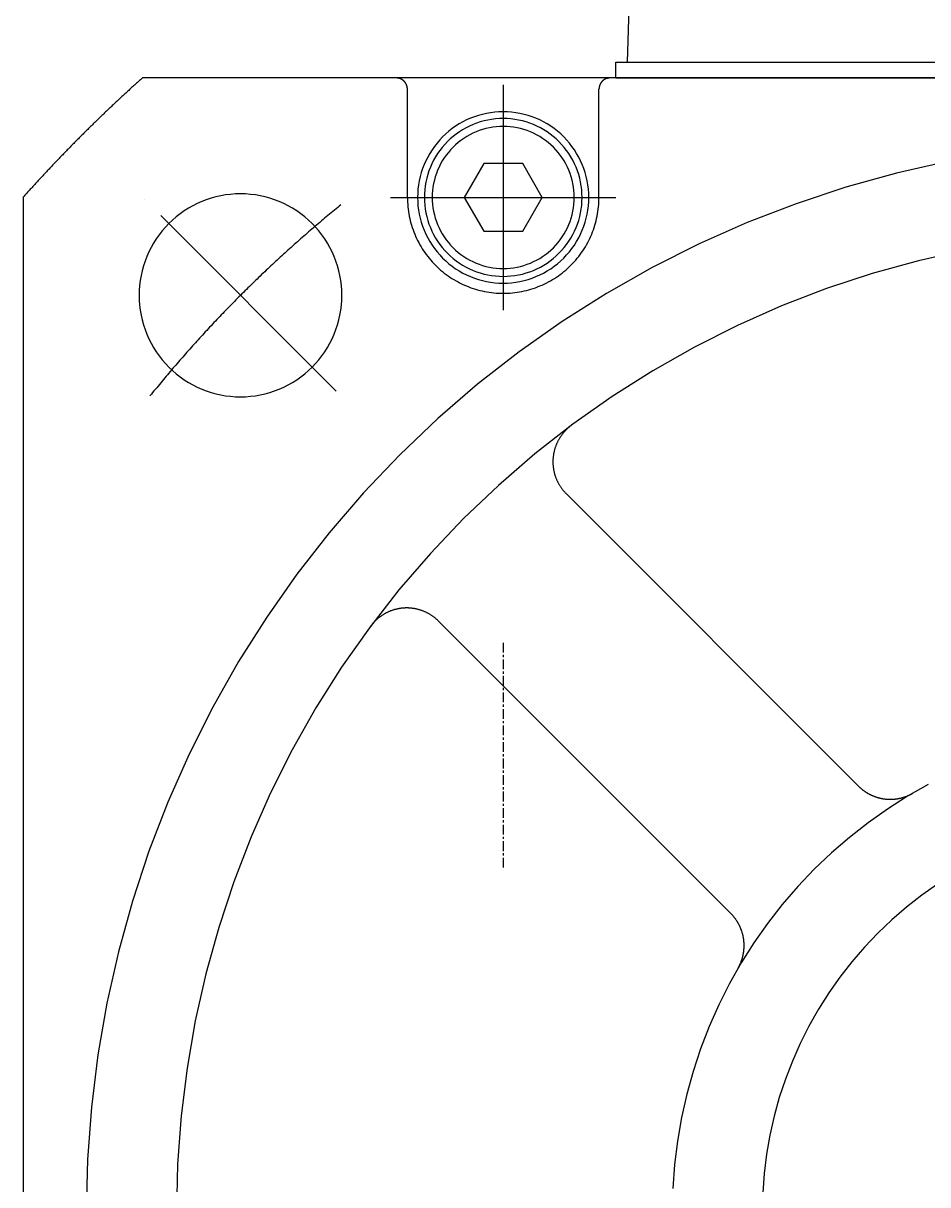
# Model space of a CAD drawing. Extents: x 0 to 632, y 0 to 332.
# Drawn here: x 529 to 569.2, y 227.7 to 279.2 of the extents above; entities that cross this region are included whole.
import ezdxf

# ---------------------------------------------------------------- set-up
doc = ezdxf.new("R2010")
doc.units = 0
doc.linetypes.add('DASH_CENTER', pattern=[14, 11, -1, 1, -1])
doc.layers.get('0').update_dxf_attribs({"linetype": 'CONTINUOUS'})

# ---------------------------------------------------------------- blocks, each defined once
blk = doc.blocks.new('TOP', base_point=(-57215.3, 16665.6))
at = {"color": 1, "linetype": 'DASH_CENTER'}
for p, q in [((-21952.1, 16121), (-21952.1, 17679.6)), ((-22688.7, 16324.5), (-22688.7, 16070.5))]:
    blk.add_line(p, q, dxfattribs=at)

msp = doc.modelspace()

# ---------------------------------------------------------------- linework, layer by layer
at = {"color": 7, "linetype": 'CONTINUOUS'}
for p, q in [((556.79, 310.303), (555.833, 277.482)), ((555.328, 277.482), (579.333, 277.482)), ((555.328, 276.782), (555.328, 277.482)), ((624.345, 276.782), (534.32, 276.782)), ((555.328, 276.782), (603.337, 276.782)), ((546.083, 271.482), (546.083, 276.282)), ((554.583, 271.482), (554.583, 276.282)), ((549.467, 272.982), (548.601, 271.482)), ((551.199, 272.982), (549.467, 272.982)), ((552.065, 271.482), (551.199, 272.982)), ((529.033, 271.495), (529.033, 181.469)), ((548.601, 271.482), (549.467, 269.982)), ((551.199, 269.982), (552.065, 271.482)), ((549.467, 269.982), (551.199, 269.982)), ((553.124, 258.347), (566.095, 245.376)), ((547.468, 252.69), (560.438, 239.72))]:
    msp.add_line(p, q, dxfattribs=at)
at = {"color": 1, "linetype": 'DASH_CENTER'}
for p, q in [((550.333, 276.482), (550.333, 266.482)), ((545.333, 271.482), (555.333, 271.482)), ((542.917, 262.898), (534.431, 271.383))]:
    msp.add_line(p, q, dxfattribs=at)
at = {"color": 7, "linetype": 'CONTINUOUS'}
for points in [[(534.32, 276.782, 0), (534.276, 276.743, 0), (534.233, 276.704, 0), (534.189, 276.665, 0), (534.146, 276.626, 0), (534.102, 276.586, 0), (534.059, 276.547, 0), (534.016, 276.508, 0), (533.972, 276.469, 0), (533.929, 276.429, 0), (533.886, 276.39, 0), (533.843, 276.351, 0), (533.8, 276.311, 0), (533.756, 276.272, 0), (533.713, 276.232, 0), (533.67, 276.193, 0), (533.627, 276.153, 0), (533.584, 276.114, 0), (533.541, 276.074, 0), (533.498, 276.034, 0), (533.455, 275.995, 0), (533.413, 275.955, 0), (533.37, 275.915, 0), (533.327, 275.875, 0), (533.284, 275.836, 0), (533.242, 275.796, 0), (533.199, 275.756, 0), (533.156, 275.716, 0), (533.114, 275.676, 0), (533.071, 275.636, 0), (533.028, 275.596, 0), (532.986, 275.556, 0), (532.943, 275.515, 0), (532.901, 275.475, 0), (532.859, 275.435, 0), (532.816, 275.395, 0), (532.774, 275.354, 0), (532.732, 275.314, 0), (532.689, 275.274, 0), (532.647, 275.233, 0), (532.605, 275.193, 0), (532.563, 275.152, 0), (532.521, 275.112, 0), (532.479, 275.071, 0), (532.437, 275.031, 0), (532.395, 274.99, 0), (532.353, 274.95, 0), (532.311, 274.909, 0), (532.269, 274.868, 0), (532.227, 274.827, 0), (532.185, 274.787, 0), (532.143, 274.746, 0), (532.101, 274.705, 0), (532.06, 274.664, 0), (532.018, 274.623, 0), (531.976, 274.582, 0), (531.935, 274.541, 0), (531.893, 274.5, 0), (531.851, 274.459, 0), (531.81, 274.418, 0), (531.768, 274.376, 0), (531.727, 274.335, 0), (531.686, 274.294, 0), (531.644, 274.253, 0), (531.603, 274.211, 0), (531.562, 274.17, 0), (531.52, 274.129, 0), (531.479, 274.087, 0), (531.438, 274.046, 0), (531.397, 274.004, 0), (531.356, 273.963, 0), (531.314, 273.921, 0), (531.273, 273.88, 0), (531.232, 273.838, 0), (531.191, 273.796, 0), (531.15, 273.755, 0), (531.11, 273.713, 0), (531.069, 273.671, 0), (531.028, 273.629, 0), (530.987, 273.588, 0), (530.946, 273.546, 0), (530.906, 273.504, 0), (530.865, 273.462, 0), (530.824, 273.42, 0), (530.784, 273.378, 0), (530.743, 273.336, 0), (530.702, 273.294, 0), (530.662, 273.252, 0), (530.621, 273.209, 0), (530.581, 273.167, 0), (530.541, 273.125, 0), (530.5, 273.083, 0), (530.46, 273.04, 0), (530.42, 272.998, 0), (530.379, 272.956, 0), (530.339, 272.913, 0), (530.299, 272.871, 0), (530.259, 272.828, 0), (530.219, 272.786, 0), (530.179, 272.743, 0), (530.139, 272.701, 0), (530.099, 272.658, 0), (530.059, 272.615, 0), (530.019, 272.573, 0), (529.979, 272.53, 0), (529.939, 272.487, 0), (529.899, 272.445, 0), (529.859, 272.402, 0), (529.82, 272.359, 0), (529.78, 272.316, 0), (529.74, 272.273, 0), (529.701, 272.23, 0), (529.661, 272.187, 0), (529.621, 272.144, 0), (529.582, 272.101, 0), (529.542, 272.058, 0), (529.503, 272.015, 0), (529.464, 271.972, 0), (529.424, 271.928, 0), (529.385, 271.885, 0), (529.346, 271.842, 0), (529.306, 271.799, 0), (529.267, 271.755, 0), (529.228, 271.712, 0), (529.189, 271.669, 0), (529.15, 271.625, 0), (529.111, 271.582, 0), (529.072, 271.538, 0), (529.033, 271.495, 0)], [(546.083, 276.282, 0), (546.083, 276.288, 0), (546.082, 276.294, 0), (546.082, 276.3, 0), (546.082, 276.306, 0), (546.082, 276.312, 0), (546.081, 276.319, 0), (546.081, 276.325, 0), (546.08, 276.331, 0), (546.08, 276.337, 0), (546.079, 276.343, 0), (546.078, 276.349, 0), (546.077, 276.355, 0), (546.076, 276.361, 0), (546.075, 276.367, 0), (546.074, 276.373, 0), (546.073, 276.379, 0), (546.072, 276.385, 0), (546.07, 276.391, 0), (546.069, 276.397, 0), (546.068, 276.403, 0), (546.066, 276.409, 0), (546.064, 276.415, 0), (546.063, 276.421, 0), (546.061, 276.427, 0), (546.059, 276.433, 0), (546.057, 276.439, 0), (546.055, 276.444, 0), (546.053, 276.45, 0), (546.051, 276.456, 0), (546.049, 276.462, 0), (546.047, 276.467, 0), (546.045, 276.473, 0), (546.042, 276.479, 0), (546.04, 276.484, 0), (546.037, 276.49, 0), (546.035, 276.496, 0), (546.032, 276.501, 0), (546.029, 276.507, 0), (546.026, 276.512, 0), (546.024, 276.517, 0), (546.021, 276.523, 0), (546.018, 276.528, 0), (546.015, 276.534, 0), (546.011, 276.539, 0), (546.008, 276.544, 0), (546.005, 276.549, 0), (546.002, 276.554, 0), (545.998, 276.56, 0), (545.995, 276.565, 0), (545.991, 276.57, 0), (545.988, 276.575, 0), (545.984, 276.58, 0), (545.981, 276.585, 0), (545.977, 276.589, 0), (545.973, 276.594, 0), (545.969, 276.599, 0), (545.965, 276.604, 0), (545.961, 276.608, 0), (545.957, 276.613, 0), (545.953, 276.618, 0), (545.949, 276.622, 0), (545.945, 276.627, 0), (545.94, 276.631, 0), (545.936, 276.635, 0), (545.932, 276.64, 0), (545.927, 276.644, 0), (545.923, 276.648, 0), (545.918, 276.652, 0), (545.914, 276.656, 0), (545.909, 276.66, 0), (545.905, 276.664, 0), (545.9, 276.668, 0), (545.895, 276.672, 0), (545.89, 276.676, 0), (545.885, 276.68, 0), (545.88, 276.683, 0), (545.875, 276.687, 0), (545.87, 276.691, 0), (545.865, 276.694, 0), (545.86, 276.697, 0), (545.855, 276.701, 0), (545.85, 276.704, 0), (545.845, 276.707, 0), (545.84, 276.711, 0), (545.834, 276.714, 0), (545.829, 276.717, 0), (545.824, 276.72, 0), (545.818, 276.723, 0), (545.813, 276.726, 0), (545.807, 276.728, 0), (545.802, 276.731, 0), (545.796, 276.734, 0), (545.791, 276.736, 0), (545.785, 276.739, 0), (545.78, 276.741, 0), (545.774, 276.744, 0), (545.768, 276.746, 0), (545.763, 276.748, 0), (545.757, 276.75, 0), (545.751, 276.753, 0), (545.745, 276.755, 0), (545.739, 276.757, 0), (545.734, 276.758, 0), (545.728, 276.76, 0), (545.722, 276.762, 0), (545.716, 276.764, 0), (545.71, 276.765, 0), (545.704, 276.767, 0), (545.698, 276.768, 0), (545.692, 276.77, 0), (545.686, 276.771, 0), (545.68, 276.772, 0), (545.674, 276.773, 0), (545.668, 276.774, 0), (545.662, 276.775, 0), (545.656, 276.776, 0), (545.65, 276.777, 0), (545.644, 276.778, 0), (545.638, 276.779, 0), (545.632, 276.779, 0), (545.625, 276.78, 0), (545.619, 276.78, 0), (545.613, 276.781, 0), (545.607, 276.781, 0), (545.601, 276.781, 0), (545.595, 276.782, 0), (545.589, 276.782, 0), (545.583, 276.782, 0)], [(555.083, 276.782, 0), (555.076, 276.782, 0), (555.07, 276.782, 0), (555.064, 276.781, 0), (555.058, 276.781, 0), (555.052, 276.781, 0), (555.046, 276.78, 0), (555.04, 276.78, 0), (555.034, 276.779, 0), (555.027, 276.779, 0), (555.021, 276.778, 0), (555.015, 276.777, 0), (555.009, 276.776, 0), (555.003, 276.775, 0), (554.997, 276.774, 0), (554.991, 276.773, 0), (554.985, 276.772, 0), (554.979, 276.771, 0), (554.973, 276.77, 0), (554.967, 276.768, 0), (554.961, 276.767, 0), (554.955, 276.765, 0), (554.949, 276.764, 0), (554.943, 276.762, 0), (554.937, 276.76, 0), (554.932, 276.758, 0), (554.926, 276.757, 0), (554.92, 276.755, 0), (554.914, 276.753, 0), (554.908, 276.75, 0), (554.903, 276.748, 0), (554.897, 276.746, 0), (554.891, 276.744, 0), (554.886, 276.741, 0), (554.88, 276.739, 0), (554.874, 276.736, 0), (554.869, 276.734, 0), (554.863, 276.731, 0), (554.858, 276.728, 0), (554.852, 276.726, 0), (554.847, 276.723, 0), (554.841, 276.72, 0), (554.836, 276.717, 0), (554.831, 276.714, 0), (554.826, 276.711, 0), (554.82, 276.707, 0), (554.815, 276.704, 0), (554.81, 276.701, 0), (554.805, 276.697, 0), (554.8, 276.694, 0), (554.795, 276.691, 0), (554.79, 276.687, 0), (554.785, 276.683, 0), (554.78, 276.68, 0), (554.775, 276.676, 0), (554.77, 276.672, 0), (554.765, 276.668, 0), (554.761, 276.664, 0), (554.756, 276.66, 0), (554.751, 276.656, 0), (554.747, 276.652, 0), (554.742, 276.648, 0), (554.738, 276.644, 0), (554.733, 276.64, 0), (554.729, 276.635, 0), (554.725, 276.631, 0), (554.72, 276.627, 0), (554.716, 276.622, 0), (554.712, 276.618, 0), (554.708, 276.613, 0), (554.704, 276.608, 0), (554.7, 276.604, 0), (554.696, 276.599, 0), (554.692, 276.594, 0), (554.688, 276.589, 0), (554.685, 276.585, 0), (554.681, 276.58, 0), (554.677, 276.575, 0), (554.674, 276.57, 0), (554.67, 276.565, 0), (554.667, 276.56, 0), (554.663, 276.554, 0), (554.66, 276.549, 0), (554.657, 276.544, 0), (554.654, 276.539, 0), (554.651, 276.534, 0), (554.648, 276.528, 0), (554.645, 276.523, 0), (554.642, 276.517, 0), (554.639, 276.512, 0), (554.636, 276.507, 0), (554.633, 276.501, 0), (554.631, 276.496, 0), (554.628, 276.49, 0), (554.625, 276.484, 0), (554.623, 276.479, 0), (554.621, 276.473, 0), (554.618, 276.467, 0), (554.616, 276.462, 0), (554.614, 276.456, 0), (554.612, 276.45, 0), (554.61, 276.444, 0), (554.608, 276.439, 0), (554.606, 276.433, 0), (554.604, 276.427, 0), (554.602, 276.421, 0), (554.601, 276.415, 0), (554.599, 276.409, 0), (554.598, 276.403, 0), (554.596, 276.397, 0), (554.595, 276.391, 0), (554.593, 276.385, 0), (554.592, 276.379, 0), (554.591, 276.373, 0), (554.59, 276.367, 0), (554.589, 276.361, 0), (554.588, 276.355, 0), (554.587, 276.349, 0), (554.586, 276.343, 0), (554.586, 276.337, 0), (554.585, 276.331, 0), (554.584, 276.325, 0), (554.584, 276.319, 0), (554.584, 276.312, 0), (554.583, 276.306, 0), (554.583, 276.3, 0), (554.583, 276.294, 0), (554.583, 276.288, 0), (554.583, 276.282, 0)], [(554.133, 271.482, 0), (554.128, 271.668, 0), (554.114, 271.854, 0), (554.091, 272.039, 0), (554.06, 272.223, 0), (554.019, 272.405, 0), (553.969, 272.585, 0), (553.91, 272.762, 0), (553.843, 272.936, 0), (553.768, 273.106, 0), (553.684, 273.273, 0), (553.592, 273.435, 0), (553.492, 273.593, 0), (553.385, 273.745, 0), (553.27, 273.892, 0), (553.148, 274.034, 0), (553.02, 274.169, 0), (552.885, 274.297, 0), (552.743, 274.419, 0), (552.596, 274.534, 0), (552.444, 274.641, 0), (552.286, 274.741, 0), (552.124, 274.833, 0), (551.957, 274.917, 0), (551.787, 274.992, 0), (551.613, 275.06, 0), (551.436, 275.118, 0), (551.256, 275.168, 0), (551.074, 275.209, 0), (550.89, 275.241, 0), (550.705, 275.263, 0), (550.519, 275.277, 0), (550.333, 275.282, 0), (550.146, 275.277, 0), (549.96, 275.263, 0), (549.775, 275.241, 0), (549.591, 275.209, 0), (549.409, 275.168, 0), (549.23, 275.118, 0), (549.052, 275.06, 0), (548.878, 274.992, 0), (548.708, 274.917, 0), (548.541, 274.833, 0), (548.379, 274.741, 0), (548.221, 274.641, 0), (548.069, 274.534, 0), (547.922, 274.419, 0), (547.781, 274.297, 0), (547.646, 274.169, 0), (547.517, 274.034, 0), (547.395, 273.892, 0), (547.28, 273.745, 0), (547.173, 273.593, 0), (547.073, 273.435, 0), (546.981, 273.273, 0), (546.897, 273.106, 0), (546.822, 272.936, 0), (546.755, 272.762, 0), (546.696, 272.585, 0), (546.646, 272.405, 0), (546.606, 272.223, 0), (546.574, 272.039, 0), (546.551, 271.854, 0), (546.537, 271.668, 0), (546.533, 271.482, 0), (546.537, 271.295, 0), (546.551, 271.109, 0), (546.574, 270.924, 0), (546.606, 270.74, 0), (546.646, 270.558, 0), (546.696, 270.379, 0), (546.755, 270.202, 0), (546.822, 270.028, 0), (546.897, 269.857, 0), (546.981, 269.69, 0), (547.073, 269.528, 0), (547.173, 269.371, 0), (547.28, 269.218, 0), (547.395, 269.071, 0), (547.517, 268.93, 0), (547.646, 268.795, 0), (547.781, 268.666, 0), (547.922, 268.544, 0), (548.069, 268.43, 0), (548.221, 268.322, 0), (548.379, 268.222, 0), (548.541, 268.13, 0), (548.708, 268.047, 0), (548.878, 267.971, 0), (549.052, 267.904, 0), (549.23, 267.845, 0), (549.409, 267.796, 0), (549.591, 267.755, 0), (549.775, 267.723, 0), (549.96, 267.7, 0), (550.146, 267.686, 0), (550.333, 267.682, 0), (550.519, 267.686, 0), (550.705, 267.7, 0), (550.89, 267.723, 0), (551.074, 267.755, 0), (551.256, 267.796, 0), (551.436, 267.845, 0), (551.613, 267.904, 0), (551.787, 267.971, 0), (551.957, 268.047, 0), (552.124, 268.13, 0), (552.286, 268.222, 0), (552.444, 268.322, 0), (552.596, 268.43, 0), (552.743, 268.544, 0), (552.885, 268.666, 0), (553.02, 268.795, 0), (553.148, 268.93, 0), (553.27, 269.071, 0), (553.385, 269.218, 0), (553.492, 269.371, 0), (553.592, 269.528, 0), (553.684, 269.69, 0), (553.768, 269.857, 0), (553.843, 270.028, 0), (553.91, 270.202, 0), (553.969, 270.379, 0), (554.019, 270.558, 0), (554.06, 270.74, 0), (554.091, 270.924, 0), (554.114, 271.109, 0), (554.128, 271.295, 0), (554.133, 271.482, 0)], [(553.833, 271.482, 0), (553.828, 271.653, 0), (553.816, 271.825, 0), (553.795, 271.995, 0), (553.765, 272.165, 0), (553.728, 272.332, 0), (553.682, 272.498, 0), (553.628, 272.661, 0), (553.566, 272.821, 0), (553.497, 272.978, 0), (553.419, 273.132, 0), (553.335, 273.281, 0), (553.243, 273.426, 0), (553.144, 273.567, 0), (553.038, 273.702, 0), (552.926, 273.832, 0), (552.807, 273.957, 0), (552.683, 274.075, 0), (552.553, 274.187, 0), (552.418, 274.293, 0), (552.277, 274.392, 0), (552.132, 274.484, 0), (551.982, 274.568, 0), (551.829, 274.646, 0), (551.672, 274.715, 0), (551.512, 274.777, 0), (551.349, 274.831, 0), (551.183, 274.877, 0), (551.015, 274.915, 0), (550.846, 274.944, 0), (550.676, 274.965, 0), (550.504, 274.978, 0), (550.333, 274.982, 0), (550.161, 274.978, 0), (549.99, 274.965, 0), (549.819, 274.944, 0), (549.65, 274.915, 0), (549.482, 274.877, 0), (549.317, 274.831, 0), (549.153, 274.777, 0), (548.993, 274.715, 0), (548.836, 274.646, 0), (548.683, 274.568, 0), (548.533, 274.484, 0), (548.388, 274.392, 0), (548.248, 274.293, 0), (548.112, 274.187, 0), (547.982, 274.075, 0), (547.858, 273.957, 0), (547.739, 273.832, 0), (547.627, 273.702, 0), (547.521, 273.567, 0), (547.422, 273.426, 0), (547.331, 273.281, 0), (547.246, 273.132, 0), (547.169, 272.978, 0), (547.099, 272.821, 0), (547.037, 272.661, 0), (546.983, 272.498, 0), (546.937, 272.332, 0), (546.9, 272.165, 0), (546.87, 271.995, 0), (546.849, 271.825, 0), (546.837, 271.653, 0), (546.833, 271.482, 0), (546.837, 271.31, 0), (546.849, 271.139, 0), (546.87, 270.968, 0), (546.9, 270.799, 0), (546.937, 270.631, 0), (546.983, 270.466, 0), (547.037, 270.303, 0), (547.099, 270.142, 0), (547.169, 269.985, 0), (547.246, 269.832, 0), (547.331, 269.682, 0), (547.422, 269.537, 0), (547.521, 269.397, 0), (547.627, 269.261, 0), (547.739, 269.131, 0), (547.858, 269.007, 0), (547.982, 268.888, 0), (548.112, 268.776, 0), (548.248, 268.671, 0), (548.388, 268.572, 0), (548.533, 268.48, 0), (548.683, 268.395, 0), (548.836, 268.318, 0), (548.993, 268.248, 0), (549.153, 268.186, 0), (549.317, 268.132, 0), (549.482, 268.087, 0), (549.65, 268.049, 0), (549.819, 268.02, 0), (549.99, 267.999, 0), (550.161, 267.986, 0), (550.333, 267.982, 0), (550.504, 267.986, 0), (550.676, 267.999, 0), (550.846, 268.02, 0), (551.015, 268.049, 0), (551.183, 268.087, 0), (551.349, 268.132, 0), (551.512, 268.186, 0), (551.672, 268.248, 0), (551.829, 268.318, 0), (551.982, 268.395, 0), (552.132, 268.48, 0), (552.277, 268.572, 0), (552.418, 268.671, 0), (552.553, 268.776, 0), (552.683, 268.888, 0), (552.807, 269.007, 0), (552.926, 269.131, 0), (553.038, 269.261, 0), (553.144, 269.397, 0), (553.243, 269.537, 0), (553.335, 269.682, 0), (553.419, 269.832, 0), (553.497, 269.985, 0), (553.566, 270.142, 0), (553.628, 270.303, 0), (553.682, 270.466, 0), (553.728, 270.631, 0), (553.765, 270.799, 0), (553.795, 270.968, 0), (553.816, 271.139, 0), (553.828, 271.31, 0), (553.833, 271.482, 0)], [(553.483, 271.482, 0), (553.479, 271.636, 0), (553.467, 271.791, 0), (553.448, 271.944, 0), (553.422, 272.096, 0), (553.388, 272.247, 0), (553.347, 272.396, 0), (553.298, 272.543, 0), (553.243, 272.687, 0), (553.18, 272.829, 0), (553.111, 272.967, 0), (553.034, 273.101, 0), (552.952, 273.232, 0), (552.863, 273.358, 0), (552.768, 273.48, 0), (552.667, 273.597, 0), (552.56, 273.709, 0), (552.448, 273.816, 0), (552.331, 273.917, 0), (552.209, 274.012, 0), (552.083, 274.101, 0), (551.952, 274.184, 0), (551.817, 274.26, 0), (551.679, 274.329, 0), (551.538, 274.392, 0), (551.394, 274.448, 0), (551.247, 274.496, 0), (551.098, 274.537, 0), (550.947, 274.571, 0), (550.795, 274.598, 0), (550.641, 274.617, 0), (550.487, 274.628, 0), (550.333, 274.632, 0), (550.178, 274.628, 0), (550.024, 274.617, 0), (549.87, 274.598, 0), (549.718, 274.571, 0), (549.567, 274.537, 0), (549.418, 274.496, 0), (549.271, 274.448, 0), (549.127, 274.392, 0), (548.986, 274.329, 0), (548.848, 274.26, 0), (548.713, 274.184, 0), (548.583, 274.101, 0), (548.456, 274.012, 0), (548.334, 273.917, 0), (548.217, 273.816, 0), (548.105, 273.709, 0), (547.999, 273.597, 0), (547.898, 273.48, 0), (547.802, 273.358, 0), (547.713, 273.232, 0), (547.631, 273.101, 0), (547.555, 272.967, 0), (547.485, 272.829, 0), (547.422, 272.687, 0), (547.367, 272.543, 0), (547.318, 272.396, 0), (547.277, 272.247, 0), (547.243, 272.096, 0), (547.217, 271.944, 0), (547.198, 271.791, 0), (547.186, 271.636, 0), (547.183, 271.482, 0), (547.186, 271.327, 0), (547.198, 271.173, 0), (547.217, 271.02, 0), (547.243, 270.867, 0), (547.277, 270.716, 0), (547.318, 270.567, 0), (547.367, 270.421, 0), (547.422, 270.276, 0), (547.485, 270.135, 0), (547.555, 269.997, 0), (547.631, 269.862, 0), (547.713, 269.732, 0), (547.802, 269.605, 0), (547.898, 269.483, 0), (547.999, 269.366, 0), (548.105, 269.254, 0), (548.217, 269.148, 0), (548.334, 269.047, 0), (548.456, 268.952, 0), (548.583, 268.863, 0), (548.713, 268.78, 0), (548.848, 268.704, 0), (548.986, 268.634, 0), (549.127, 268.572, 0), (549.271, 268.516, 0), (549.418, 268.467, 0), (549.567, 268.426, 0), (549.718, 268.392, 0), (549.87, 268.366, 0), (550.024, 268.347, 0), (550.178, 268.336, 0), (550.333, 268.332, 0), (550.487, 268.336, 0), (550.641, 268.347, 0), (550.795, 268.366, 0), (550.947, 268.392, 0), (551.098, 268.426, 0), (551.247, 268.467, 0), (551.394, 268.516, 0), (551.538, 268.572, 0), (551.679, 268.634, 0), (551.817, 268.704, 0), (551.952, 268.78, 0), (552.083, 268.863, 0), (552.209, 268.952, 0), (552.331, 269.047, 0), (552.448, 269.148, 0), (552.56, 269.254, 0), (552.667, 269.366, 0), (552.768, 269.483, 0), (552.863, 269.605, 0), (552.952, 269.732, 0), (553.034, 269.862, 0), (553.111, 269.997, 0), (553.18, 270.135, 0), (553.243, 270.276, 0), (553.298, 270.421, 0), (553.347, 270.567, 0), (553.388, 270.716, 0), (553.422, 270.867, 0), (553.448, 271.02, 0), (553.467, 271.173, 0), (553.479, 271.327, 0), (553.483, 271.482, 0)], [(570.066, 273.069, 0), (567.791, 272.558, 0), (565.544, 271.936, 0), (563.33, 271.205, 0), (561.155, 270.366, 0), (559.024, 269.421, 0), (556.941, 268.373, 0), (554.913, 267.224, 0), (552.943, 265.977, 0), (551.037, 264.634, 0), (549.199, 263.2, 0), (547.434, 261.677, 0), (545.745, 260.069, 0), (544.137, 258.381, 0), (542.615, 256.615, 0), (541.18, 254.777, 0), (539.838, 252.871, 0), (538.59, 250.902, 0), (537.441, 248.873, 0), (536.393, 246.791, 0), (535.448, 244.659, 0), (534.609, 242.484, 0), (533.878, 240.27, 0), (533.256, 238.023, 0), (532.745, 235.749, 0), (532.347, 233.451, 0), (532.061, 231.138, 0), (531.89, 228.812, 0), (531.833, 226.482, 0)], [(543.174, 267.14, 0), (543.169, 267.361, 0), (543.152, 267.581, 0), (543.125, 267.801, 0), (543.087, 268.018, 0), (543.039, 268.234, 0), (542.98, 268.447, 0), (542.911, 268.656, 0), (542.831, 268.862, 0), (542.742, 269.064, 0), (542.643, 269.262, 0), (542.534, 269.454, 0), (542.416, 269.64, 0), (542.288, 269.821, 0), (542.152, 269.995, 0), (542.008, 270.162, 0), (541.856, 270.322, 0), (541.696, 270.475, 0), (541.529, 270.619, 0), (541.355, 270.755, 0), (541.174, 270.882, 0), (540.987, 271, 0), (540.795, 271.109, 0), (540.598, 271.208, 0), (540.396, 271.298, 0), (540.19, 271.377, 0), (539.98, 271.447, 0), (539.767, 271.506, 0), (539.552, 271.554, 0), (539.334, 271.592, 0), (539.115, 271.619, 0), (538.895, 271.635, 0), (538.674, 271.64, 0), (538.453, 271.635, 0), (538.233, 271.619, 0), (538.014, 271.592, 0), (537.796, 271.554, 0), (537.581, 271.506, 0), (537.368, 271.447, 0), (537.158, 271.377, 0), (536.952, 271.298, 0), (536.75, 271.208, 0), (536.553, 271.109, 0), (536.36, 271, 0), (536.174, 270.882, 0), (535.993, 270.755, 0), (535.819, 270.619, 0), (535.652, 270.475, 0), (535.492, 270.322, 0), (535.34, 270.162, 0), (535.195, 269.995, 0), (535.06, 269.821, 0), (534.932, 269.64, 0), (534.814, 269.454, 0), (534.705, 269.262, 0), (534.606, 269.064, 0), (534.516, 268.862, 0), (534.437, 268.656, 0), (534.368, 268.447, 0), (534.309, 268.234, 0), (534.26, 268.018, 0), (534.223, 267.801, 0), (534.196, 267.581, 0), (534.179, 267.361, 0), (534.174, 267.14, 0), (534.179, 266.92, 0), (534.196, 266.699, 0), (534.223, 266.48, 0), (534.26, 266.262, 0), (534.309, 266.047, 0), (534.368, 265.834, 0), (534.437, 265.624, 0), (534.516, 265.418, 0), (534.606, 265.216, 0), (534.705, 265.019, 0), (534.814, 264.827, 0), (534.932, 264.64, 0), (535.06, 264.46, 0), (535.195, 264.286, 0), (535.34, 264.118, 0), (535.492, 263.958, 0), (535.652, 263.806, 0), (535.819, 263.662, 0), (535.993, 263.526, 0), (536.174, 263.399, 0), (536.36, 263.281, 0), (536.553, 263.172, 0), (536.75, 263.072, 0), (536.952, 262.983, 0), (537.158, 262.903, 0), (537.368, 262.834, 0), (537.581, 262.775, 0), (537.796, 262.727, 0), (538.014, 262.689, 0), (538.233, 262.662, 0), (538.453, 262.646, 0), (538.674, 262.64, 0), (538.895, 262.646, 0), (539.115, 262.662, 0), (539.334, 262.689, 0), (539.552, 262.727, 0), (539.767, 262.775, 0), (539.98, 262.834, 0), (540.19, 262.903, 0), (540.396, 262.983, 0), (540.598, 263.072, 0), (540.795, 263.172, 0), (540.987, 263.281, 0), (541.174, 263.399, 0), (541.355, 263.526, 0), (541.529, 263.662, 0), (541.696, 263.806, 0), (541.856, 263.958, 0), (542.008, 264.118, 0), (542.152, 264.286, 0), (542.288, 264.46, 0), (542.416, 264.64, 0), (542.534, 264.827, 0), (542.643, 265.019, 0), (542.742, 265.216, 0), (542.831, 265.418, 0), (542.911, 265.624, 0), (542.98, 265.834, 0), (543.039, 266.047, 0), (543.087, 266.262, 0), (543.125, 266.48, 0), (543.152, 266.699, 0), (543.169, 266.92, 0), (543.174, 267.14, 0)], [(546.083, 271.482, 0), (546.084, 271.377, 0), (546.088, 271.273, 0), (546.094, 271.169, 0), (546.103, 271.065, 0), (546.115, 270.962, 0), (546.129, 270.858, 0), (546.145, 270.755, 0), (546.164, 270.653, 0), (546.186, 270.551, 0), (546.21, 270.449, 0), (546.237, 270.348, 0), (546.266, 270.248, 0), (546.297, 270.149, 0), (546.331, 270.05, 0), (546.367, 269.952, 0), (546.406, 269.855, 0), (546.447, 269.759, 0), (546.491, 269.665, 0), (546.536, 269.571, 0), (546.584, 269.478, 0), (546.635, 269.387, 0), (546.687, 269.297, 0), (546.742, 269.208, 0), (546.799, 269.121, 0), (546.858, 269.035, 0), (546.919, 268.95, 0), (546.982, 268.867, 0), (547.047, 268.786, 0), (547.114, 268.706, 0), (547.184, 268.628, 0), (547.255, 268.551, 0), (547.327, 268.477, 0), (547.402, 268.404, 0), (547.478, 268.333, 0), (547.557, 268.264, 0), (547.636, 268.196, 0), (547.718, 268.131, 0), (547.801, 268.068, 0), (547.885, 268.007, 0), (547.971, 267.948, 0), (548.059, 267.891, 0), (548.148, 267.836, 0), (548.238, 267.784, 0), (548.329, 267.734, 0), (548.422, 267.686, 0), (548.515, 267.64, 0), (548.61, 267.596, 0), (548.706, 267.555, 0), (548.803, 267.517, 0), (548.901, 267.48, 0), (548.999, 267.446, 0), (549.099, 267.415, 0), (549.199, 267.386, 0), (549.3, 267.359, 0), (549.401, 267.335, 0), (549.503, 267.313, 0), (549.606, 267.294, 0), (549.709, 267.278, 0), (549.812, 267.264, 0), (549.916, 267.252, 0), (550.02, 267.243, 0), (550.124, 267.237, 0), (550.228, 267.233, 0), (550.333, 267.232, 0), (550.437, 267.233, 0), (550.541, 267.237, 0), (550.645, 267.243, 0), (550.749, 267.252, 0), (550.853, 267.264, 0), (550.956, 267.278, 0), (551.059, 267.294, 0), (551.162, 267.313, 0), (551.264, 267.335, 0), (551.365, 267.359, 0), (551.466, 267.386, 0), (551.566, 267.415, 0), (551.666, 267.446, 0), (551.764, 267.48, 0), (551.862, 267.517, 0), (551.959, 267.555, 0), (552.055, 267.596, 0), (552.15, 267.64, 0), (552.243, 267.686, 0), (552.336, 267.734, 0), (552.427, 267.784, 0), (552.518, 267.836, 0), (552.606, 267.891, 0), (552.694, 267.948, 0), (552.78, 268.007, 0), (552.864, 268.068, 0), (552.947, 268.131, 0), (553.029, 268.196, 0), (553.109, 268.264, 0), (553.187, 268.333, 0), (553.263, 268.404, 0), (553.338, 268.477, 0), (553.411, 268.551, 0), (553.482, 268.628, 0), (553.551, 268.706, 0), (553.618, 268.786, 0), (553.683, 268.867, 0), (553.746, 268.95, 0), (553.807, 269.035, 0), (553.866, 269.121, 0), (553.923, 269.208, 0), (553.978, 269.297, 0), (554.03, 269.387, 0), (554.081, 269.478, 0), (554.129, 269.571, 0), (554.175, 269.665, 0), (554.218, 269.759, 0), (554.259, 269.855, 0), (554.298, 269.952, 0), (554.334, 270.05, 0), (554.368, 270.149, 0), (554.4, 270.248, 0), (554.429, 270.348, 0), (554.455, 270.449, 0), (554.479, 270.551, 0), (554.501, 270.653, 0), (554.52, 270.755, 0), (554.537, 270.858, 0), (554.551, 270.962, 0), (554.562, 271.065, 0), (554.571, 271.169, 0), (554.577, 271.273, 0), (554.581, 271.377, 0), (554.583, 271.482, 0)], [(570.846, 269.146, 0), (568.763, 268.678, 0), (566.705, 268.109, 0), (564.678, 267.439, 0), (562.686, 266.671, 0), (560.734, 265.805, 0), (558.827, 264.845, 0), (556.969, 263.793, 0), (555.165, 262.651, 0), (553.42, 261.421, 0), (551.736, 260.108, 0), (550.12, 258.713, 0), (548.573, 257.241, 0), (547.101, 255.695, 0), (545.707, 254.078, 0), (544.393, 252.395, 0), (543.164, 250.649, 0), (542.021, 248.845, 0), (540.969, 246.988, 0), (540.009, 245.08, 0), (539.144, 243.128, 0), (538.375, 241.136, 0), (537.706, 239.109, 0), (537.136, 237.051, 0), (536.668, 234.968, 0), (536.303, 232.865, 0), (536.042, 230.746, 0), (535.885, 228.616, 0), (535.833, 226.482, 0)], [(553.344, 261.365, 0), (553.322, 261.349, 0), (553.301, 261.332, 0), (553.28, 261.315, 0), (553.259, 261.298, 0), (553.239, 261.281, 0), (553.219, 261.264, 0), (553.199, 261.246, 0), (553.179, 261.228, 0), (553.159, 261.209, 0), (553.14, 261.191, 0), (553.121, 261.172, 0), (553.102, 261.153, 0), (553.084, 261.133, 0), (553.065, 261.114, 0), (553.047, 261.094, 0), (553.03, 261.074, 0), (553.012, 261.053, 0), (552.995, 261.033, 0), (552.978, 261.012, 0), (552.962, 260.991, 0), (552.945, 260.97, 0), (552.929, 260.948, 0), (552.913, 260.927, 0), (552.898, 260.905, 0), (552.883, 260.883, 0), (552.868, 260.86, 0), (552.853, 260.838, 0), (552.839, 260.815, 0), (552.825, 260.792, 0), (552.811, 260.769, 0), (552.798, 260.746, 0), (552.785, 260.723, 0), (552.772, 260.699, 0), (552.76, 260.675, 0), (552.748, 260.651, 0), (552.736, 260.627, 0), (552.724, 260.603, 0), (552.713, 260.579, 0), (552.703, 260.554, 0), (552.692, 260.529, 0), (552.682, 260.504, 0), (552.672, 260.48, 0), (552.663, 260.454, 0), (552.654, 260.429, 0), (552.645, 260.404, 0), (552.636, 260.378, 0), (552.628, 260.353, 0), (552.62, 260.327, 0), (552.613, 260.301, 0), (552.606, 260.276, 0), (552.599, 260.25, 0), (552.593, 260.224, 0), (552.587, 260.197, 0), (552.581, 260.171, 0), (552.576, 260.145, 0), (552.571, 260.119, 0), (552.566, 260.092, 0), (552.562, 260.066, 0), (552.558, 260.039, 0), (552.555, 260.013, 0), (552.551, 259.986, 0), (552.548, 259.959, 0), (552.546, 259.933, 0), (552.544, 259.906, 0), (552.542, 259.879, 0), (552.541, 259.852, 0), (552.54, 259.826, 0), (552.539, 259.799, 0), (552.539, 259.772, 0), (552.539, 259.745, 0), (552.539, 259.718, 0), (552.54, 259.692, 0), (552.541, 259.665, 0), (552.542, 259.638, 0), (552.544, 259.611, 0), (552.546, 259.585, 0), (552.549, 259.558, 0), (552.552, 259.531, 0), (552.555, 259.505, 0), (552.559, 259.478, 0), (552.563, 259.452, 0), (552.567, 259.425, 0), (552.572, 259.399, 0), (552.577, 259.372, 0), (552.582, 259.346, 0), (552.588, 259.32, 0), (552.594, 259.294, 0), (552.6, 259.268, 0), (552.607, 259.242, 0), (552.614, 259.216, 0), (552.622, 259.19, 0), (552.63, 259.165, 0), (552.638, 259.139, 0), (552.646, 259.114, 0), (552.655, 259.088, 0), (552.664, 259.063, 0), (552.674, 259.038, 0), (552.684, 259.013, 0), (552.694, 258.988, 0), (552.704, 258.964, 0), (552.715, 258.939, 0), (552.726, 258.915, 0), (552.738, 258.891, 0), (552.75, 258.867, 0), (552.762, 258.843, 0), (552.774, 258.819, 0), (552.787, 258.795, 0), (552.8, 258.772, 0), (552.814, 258.749, 0), (552.827, 258.726, 0), (552.841, 258.703, 0), (552.856, 258.68, 0), (552.87, 258.658, 0), (552.885, 258.635, 0), (552.901, 258.613, 0), (552.916, 258.592, 0), (552.932, 258.57, 0), (552.948, 258.548, 0), (552.964, 258.527, 0), (552.981, 258.506, 0), (552.998, 258.486, 0), (553.015, 258.465, 0), (553.033, 258.445, 0), (553.051, 258.425, 0), (553.069, 258.405, 0), (553.087, 258.385, 0), (553.106, 258.366, 0), (553.124, 258.347, 0)], [(547.468, 252.69, 0), (547.448, 252.709, 0), (547.429, 252.727, 0), (547.41, 252.746, 0), (547.39, 252.764, 0), (547.37, 252.781, 0), (547.349, 252.799, 0), (547.329, 252.816, 0), (547.308, 252.833, 0), (547.287, 252.85, 0), (547.266, 252.866, 0), (547.244, 252.882, 0), (547.223, 252.898, 0), (547.201, 252.914, 0), (547.179, 252.929, 0), (547.157, 252.944, 0), (547.134, 252.959, 0), (547.111, 252.973, 0), (547.089, 252.987, 0), (547.066, 253.001, 0), (547.042, 253.014, 0), (547.019, 253.027, 0), (546.995, 253.04, 0), (546.972, 253.052, 0), (546.948, 253.065, 0), (546.924, 253.076, 0), (546.9, 253.088, 0), (546.875, 253.099, 0), (546.851, 253.11, 0), (546.826, 253.12, 0), (546.801, 253.131, 0), (546.776, 253.141, 0), (546.751, 253.15, 0), (546.726, 253.159, 0), (546.701, 253.168, 0), (546.675, 253.177, 0), (546.65, 253.185, 0), (546.624, 253.193, 0), (546.598, 253.2, 0), (546.572, 253.207, 0), (546.547, 253.214, 0), (546.521, 253.22, 0), (546.494, 253.226, 0), (546.468, 253.232, 0), (546.442, 253.238, 0), (546.416, 253.243, 0), (546.389, 253.247, 0), (546.363, 253.252, 0), (546.336, 253.256, 0), (546.31, 253.259, 0), (546.283, 253.262, 0), (546.256, 253.265, 0), (546.23, 253.268, 0), (546.203, 253.27, 0), (546.176, 253.272, 0), (546.15, 253.273, 0), (546.123, 253.275, 0), (546.096, 253.275, 0), (546.069, 253.276, 0), (546.042, 253.276, 0), (546.015, 253.275, 0), (545.989, 253.275, 0), (545.962, 253.274, 0), (545.935, 253.272, 0), (545.908, 253.27, 0), (545.882, 253.268, 0), (545.855, 253.266, 0), (545.828, 253.263, 0), (545.802, 253.26, 0), (545.775, 253.256, 0), (545.749, 253.252, 0), (545.722, 253.248, 0), (545.696, 253.243, 0), (545.669, 253.239, 0), (545.643, 253.233, 0), (545.617, 253.228, 0), (545.591, 253.221, 0), (545.565, 253.215, 0), (545.539, 253.208, 0), (545.513, 253.201, 0), (545.487, 253.194, 0), (545.461, 253.186, 0), (545.436, 253.178, 0), (545.41, 253.17, 0), (545.385, 253.161, 0), (545.36, 253.152, 0), (545.335, 253.142, 0), (545.31, 253.132, 0), (545.285, 253.122, 0), (545.26, 253.112, 0), (545.236, 253.101, 0), (545.211, 253.09, 0), (545.187, 253.078, 0), (545.163, 253.067, 0), (545.139, 253.055, 0), (545.115, 253.042, 0), (545.092, 253.029, 0), (545.068, 253.016, 0), (545.045, 253.003, 0), (545.022, 252.989, 0), (544.999, 252.975, 0), (544.977, 252.961, 0), (544.954, 252.947, 0), (544.932, 252.932, 0), (544.91, 252.916, 0), (544.888, 252.901, 0), (544.866, 252.885, 0), (544.845, 252.869, 0), (544.823, 252.853, 0), (544.802, 252.836, 0), (544.782, 252.819, 0), (544.761, 252.802, 0), (544.741, 252.785, 0), (544.72, 252.767, 0), (544.701, 252.749, 0), (544.681, 252.731, 0), (544.662, 252.712, 0), (544.642, 252.693, 0), (544.624, 252.674, 0), (544.605, 252.655, 0), (544.587, 252.635, 0), (544.569, 252.616, 0), (544.551, 252.596, 0), (544.533, 252.575, 0), (544.516, 252.555, 0), (544.499, 252.534, 0), (544.482, 252.513, 0), (544.466, 252.492, 0), (544.45, 252.471, 0)], [(569.198, 245.443, 0), (568.279, 244.923, 0), (567.388, 244.358, 0), (566.525, 243.751, 0), (565.693, 243.101, 0), (564.894, 242.412, 0), (564.13, 241.685, 0), (563.402, 240.92, 0), (562.713, 240.121, 0), (562.064, 239.289, 0), (561.456, 238.427, 0), (560.891, 237.535, 0), (560.371, 236.617, 0), (559.897, 235.674, 0), (559.469, 234.709, 0), (559.089, 233.725, 0), (558.758, 232.723, 0), (558.477, 231.706, 0), (558.246, 230.676, 0), (558.065, 229.636, 0), (557.936, 228.589, 0), (557.858, 227.537, 0)], [(566.095, 245.376, 0), (566.109, 245.362, 0), (566.124, 245.348, 0), (566.139, 245.334, 0), (566.154, 245.32, 0), (566.169, 245.306, 0), (566.184, 245.292, 0), (566.2, 245.279, 0), (566.215, 245.265, 0), (566.231, 245.252, 0), (566.247, 245.239, 0), (566.263, 245.226, 0), (566.279, 245.214, 0), (566.295, 245.201, 0), (566.312, 245.189, 0), (566.328, 245.176, 0), (566.345, 245.164, 0), (566.361, 245.153, 0), (566.378, 245.141, 0), (566.395, 245.129, 0), (566.412, 245.118, 0), (566.43, 245.107, 0), (566.447, 245.096, 0), (566.464, 245.085, 0), (566.482, 245.075, 0), (566.5, 245.064, 0), (566.517, 245.054, 0), (566.535, 245.044, 0), (566.553, 245.034, 0), (566.571, 245.024, 0), (566.589, 245.015, 0), (566.608, 245.005, 0), (566.626, 244.996, 0), (566.644, 244.987, 0), (566.663, 244.978, 0), (566.682, 244.97, 0), (566.7, 244.961, 0), (566.719, 244.953, 0), (566.738, 244.945, 0), (566.757, 244.937, 0), (566.776, 244.93, 0), (566.795, 244.922, 0), (566.814, 244.915, 0), (566.834, 244.908, 0), (566.853, 244.901, 0), (566.872, 244.895, 0), (566.892, 244.888, 0), (566.911, 244.882, 0), (566.931, 244.876, 0), (566.951, 244.87, 0), (566.97, 244.865, 0), (566.99, 244.859, 0), (567.01, 244.854, 0), (567.03, 244.849, 0), (567.05, 244.844, 0), (567.07, 244.839, 0), (567.09, 244.835, 0), (567.11, 244.831, 0), (567.13, 244.827, 0), (567.15, 244.823, 0), (567.17, 244.82, 0), (567.191, 244.816, 0), (567.211, 244.813, 0), (567.231, 244.81, 0), (567.251, 244.807, 0), (567.272, 244.805, 0), (567.292, 244.802, 0), (567.313, 244.8, 0), (567.333, 244.798, 0), (567.353, 244.797, 0), (567.374, 244.795, 0), (567.394, 244.794, 0), (567.415, 244.793, 0), (567.435, 244.792, 0), (567.456, 244.791, 0), (567.476, 244.791, 0), (567.497, 244.791, 0), (567.517, 244.791, 0), (567.538, 244.791, 0), (567.558, 244.791, 0), (567.579, 244.792, 0), (567.599, 244.793, 0), (567.62, 244.794, 0), (567.64, 244.795, 0), (567.661, 244.796, 0), (567.681, 244.798, 0), (567.702, 244.8, 0), (567.722, 244.802, 0), (567.742, 244.804, 0), (567.763, 244.807, 0), (567.783, 244.81, 0), (567.803, 244.812, 0), (567.824, 244.816, 0), (567.844, 244.819, 0), (567.864, 244.822, 0), (567.884, 244.826, 0), (567.904, 244.83, 0), (567.925, 244.834, 0), (567.945, 244.839, 0), (567.965, 244.843, 0), (567.985, 244.848, 0), (568.004, 244.853, 0), (568.024, 244.858, 0), (568.044, 244.864, 0), (568.064, 244.869, 0), (568.083, 244.875, 0), (568.103, 244.881, 0), (568.123, 244.887, 0), (568.142, 244.894, 0), (568.162, 244.9, 0), (568.181, 244.907, 0), (568.2, 244.914, 0), (568.219, 244.921, 0), (568.239, 244.928, 0), (568.258, 244.936, 0), (568.277, 244.944, 0), (568.295, 244.952, 0), (568.314, 244.96, 0), (568.333, 244.968, 0), (568.352, 244.977, 0), (568.37, 244.986, 0), (568.389, 244.995, 0), (568.407, 245.004, 0), (568.425, 245.013, 0), (568.444, 245.022, 0), (568.462, 245.032, 0), (568.48, 245.042, 0), (568.497, 245.052, 0), (568.515, 245.062, 0)], [(569.61, 241.032, 0), (568.908, 240.538, 0), (568.231, 240.009, 0), (567.58, 239.448, 0), (566.958, 238.856, 0), (566.366, 238.234, 0), (565.805, 237.584, 0), (565.276, 236.906, 0), (564.782, 236.204, 0), (564.322, 235.479, 0), (563.899, 234.731, 0), (563.513, 233.964, 0), (563.165, 233.179, 0), (562.856, 232.377, 0), (562.586, 231.562, 0), (562.357, 230.734, 0), (562.169, 229.896, 0), (562.022, 229.05, 0), (561.917, 228.197, 0), (561.854, 227.34, 0)], [(560.752, 237.299, 0), (560.762, 237.317, 0), (560.772, 237.335, 0), (560.782, 237.353, 0), (560.792, 237.371, 0), (560.801, 237.389, 0), (560.811, 237.407, 0), (560.82, 237.426, 0), (560.829, 237.444, 0), (560.837, 237.463, 0), (560.846, 237.481, 0), (560.854, 237.5, 0), (560.863, 237.519, 0), (560.871, 237.538, 0), (560.878, 237.557, 0), (560.886, 237.576, 0), (560.893, 237.595, 0), (560.9, 237.614, 0), (560.907, 237.633, 0), (560.914, 237.653, 0), (560.921, 237.672, 0), (560.927, 237.692, 0), (560.933, 237.711, 0), (560.939, 237.731, 0), (560.945, 237.751, 0), (560.951, 237.77, 0), (560.956, 237.79, 0), (560.961, 237.81, 0), (560.966, 237.83, 0), (560.971, 237.85, 0), (560.976, 237.87, 0), (560.98, 237.89, 0), (560.984, 237.91, 0), (560.988, 237.93, 0), (560.992, 237.95, 0), (560.995, 237.97, 0), (560.999, 237.991, 0), (561.002, 238.011, 0), (561.005, 238.031, 0), (561.008, 238.052, 0), (561.01, 238.072, 0), (561.012, 238.092, 0), (561.014, 238.113, 0), (561.016, 238.133, 0), (561.018, 238.154, 0), (561.019, 238.174, 0), (561.021, 238.194, 0), (561.022, 238.215, 0), (561.022, 238.235, 0), (561.023, 238.256, 0), (561.023, 238.276, 0), (561.024, 238.297, 0), (561.024, 238.317, 0), (561.023, 238.338, 0), (561.023, 238.358, 0), (561.022, 238.379, 0), (561.021, 238.399, 0), (561.02, 238.42, 0), (561.019, 238.44, 0), (561.018, 238.461, 0), (561.016, 238.481, 0), (561.014, 238.502, 0), (561.012, 238.522, 0), (561.01, 238.542, 0), (561.007, 238.563, 0), (561.004, 238.583, 0), (561.001, 238.603, 0), (560.998, 238.624, 0), (560.995, 238.644, 0), (560.991, 238.664, 0), (560.987, 238.684, 0), (560.983, 238.704, 0), (560.979, 238.725, 0), (560.975, 238.745, 0), (560.97, 238.765, 0), (560.965, 238.784, 0), (560.96, 238.804, 0), (560.955, 238.824, 0), (560.95, 238.844, 0), (560.944, 238.864, 0), (560.938, 238.883, 0), (560.932, 238.903, 0), (560.926, 238.922, 0), (560.92, 238.942, 0), (560.913, 238.961, 0), (560.906, 238.981, 0), (560.899, 239, 0), (560.892, 239.019, 0), (560.885, 239.038, 0), (560.877, 239.057, 0), (560.869, 239.076, 0), (560.861, 239.095, 0), (560.853, 239.114, 0), (560.845, 239.133, 0), (560.836, 239.151, 0), (560.827, 239.17, 0), (560.818, 239.188, 0), (560.809, 239.207, 0), (560.8, 239.225, 0), (560.79, 239.243, 0), (560.781, 239.261, 0), (560.771, 239.279, 0), (560.761, 239.297, 0), (560.75, 239.315, 0), (560.74, 239.332, 0), (560.729, 239.35, 0), (560.718, 239.367, 0), (560.707, 239.385, 0), (560.696, 239.402, 0), (560.685, 239.419, 0), (560.673, 239.436, 0), (560.662, 239.453, 0), (560.65, 239.47, 0), (560.638, 239.486, 0), (560.626, 239.503, 0), (560.613, 239.519, 0), (560.601, 239.535, 0), (560.588, 239.551, 0), (560.575, 239.567, 0), (560.562, 239.583, 0), (560.549, 239.599, 0), (560.536, 239.615, 0), (560.522, 239.63, 0), (560.509, 239.645, 0), (560.495, 239.66, 0), (560.481, 239.675, 0), (560.467, 239.69, 0), (560.452, 239.705, 0), (560.438, 239.72, 0)]]:
    msp.add_polyline3d(points, dxfattribs=at)
at = {"color": 1, "linetype": 'DASH_CENTER'}
msp.add_polyline3d([(543.132, 271.156, 0), (543.059, 271.097, 0), (542.987, 271.038, 0), (542.914, 270.978, 0), (542.841, 270.919, 0), (542.769, 270.859, 0), (542.697, 270.799, 0), (542.624, 270.74, 0), (542.552, 270.68, 0), (542.48, 270.62, 0), (542.408, 270.559, 0), (542.336, 270.499, 0), (542.265, 270.439, 0), (542.193, 270.378, 0), (542.121, 270.318, 0), (542.05, 270.257, 0), (541.979, 270.196, 0), (541.907, 270.135, 0), (541.836, 270.074, 0), (541.765, 270.013, 0), (541.694, 269.951, 0), (541.623, 269.89, 0), (541.553, 269.828, 0), (541.482, 269.767, 0), (541.411, 269.705, 0), (541.341, 269.643, 0), (541.271, 269.581, 0), (541.2, 269.519, 0), (541.13, 269.457, 0), (541.06, 269.394, 0), (540.99, 269.332, 0), (540.92, 269.269, 0), (540.851, 269.206, 0), (540.781, 269.144, 0), (540.711, 269.081, 0), (540.642, 269.018, 0), (540.573, 268.954, 0), (540.503, 268.891, 0), (540.434, 268.828, 0), (540.365, 268.764, 0), (540.296, 268.701, 0), (540.228, 268.637, 0), (540.159, 268.573, 0), (540.09, 268.509, 0), (540.022, 268.445, 0), (539.953, 268.381, 0), (539.885, 268.316, 0), (539.817, 268.252, 0), (539.749, 268.188, 0), (539.681, 268.123, 0), (539.613, 268.058, 0), (539.545, 267.993, 0), (539.478, 267.928, 0), (539.41, 267.863, 0), (539.343, 267.798, 0), (539.275, 267.733, 0), (539.208, 267.667, 0), (539.141, 267.602, 0), (539.074, 267.536, 0), (539.007, 267.471, 0), (538.94, 267.405, 0), (538.873, 267.339, 0), (538.807, 267.273, 0), (538.74, 267.207, 0), (538.674, 267.14, 0), (538.608, 267.074, 0), (538.542, 267.008, 0), (538.475, 266.941, 0), (538.41, 266.874, 0), (538.344, 266.807, 0), (538.278, 266.741, 0), (538.212, 266.674, 0), (538.147, 266.606, 0), (538.081, 266.539, 0), (538.016, 266.472, 0), (537.951, 266.404, 0), (537.886, 266.337, 0), (537.821, 266.269, 0), (537.756, 266.201, 0), (537.691, 266.134, 0), (537.627, 266.066, 0), (537.562, 265.997, 0), (537.498, 265.929, 0), (537.434, 265.861, 0), (537.369, 265.793, 0), (537.305, 265.724, 0), (537.241, 265.655, 0), (537.178, 265.587, 0), (537.114, 265.518, 0), (537.05, 265.449, 0), (536.987, 265.38, 0), (536.923, 265.311, 0), (536.86, 265.242, 0), (536.797, 265.172, 0), (536.734, 265.103, 0), (536.671, 265.033, 0), (536.608, 264.964, 0), (536.545, 264.894, 0), (536.483, 264.824, 0), (536.42, 264.754, 0), (536.358, 264.684, 0), (536.296, 264.614, 0), (536.233, 264.544, 0), (536.171, 264.473, 0), (536.109, 264.403, 0), (536.048, 264.332, 0), (535.986, 264.262, 0), (535.924, 264.191, 0), (535.863, 264.12, 0), (535.802, 264.049, 0), (535.74, 263.978, 0), (535.679, 263.907, 0), (535.618, 263.836, 0), (535.557, 263.764, 0), (535.497, 263.693, 0), (535.436, 263.621, 0), (535.376, 263.55, 0), (535.315, 263.478, 0), (535.255, 263.406, 0), (535.195, 263.334, 0), (535.135, 263.262, 0), (535.075, 263.19, 0), (535.015, 263.118, 0), (534.955, 263.045, 0), (534.896, 262.973, 0), (534.836, 262.9, 0), (534.777, 262.828, 0), (534.718, 262.755, 0), (534.658, 262.682, 0)], dxfattribs=at)

# ---------------------------------------------------------------- block references
at = {"xscale": 0.0393700787401575, "yscale": 0.0393700787401575, "zscale": 0.0393700787401575}
msp.add_blockref('TOP', (-808.983, 265.156), dxfattribs=at)

doc.saveas('drawing.dxf')
